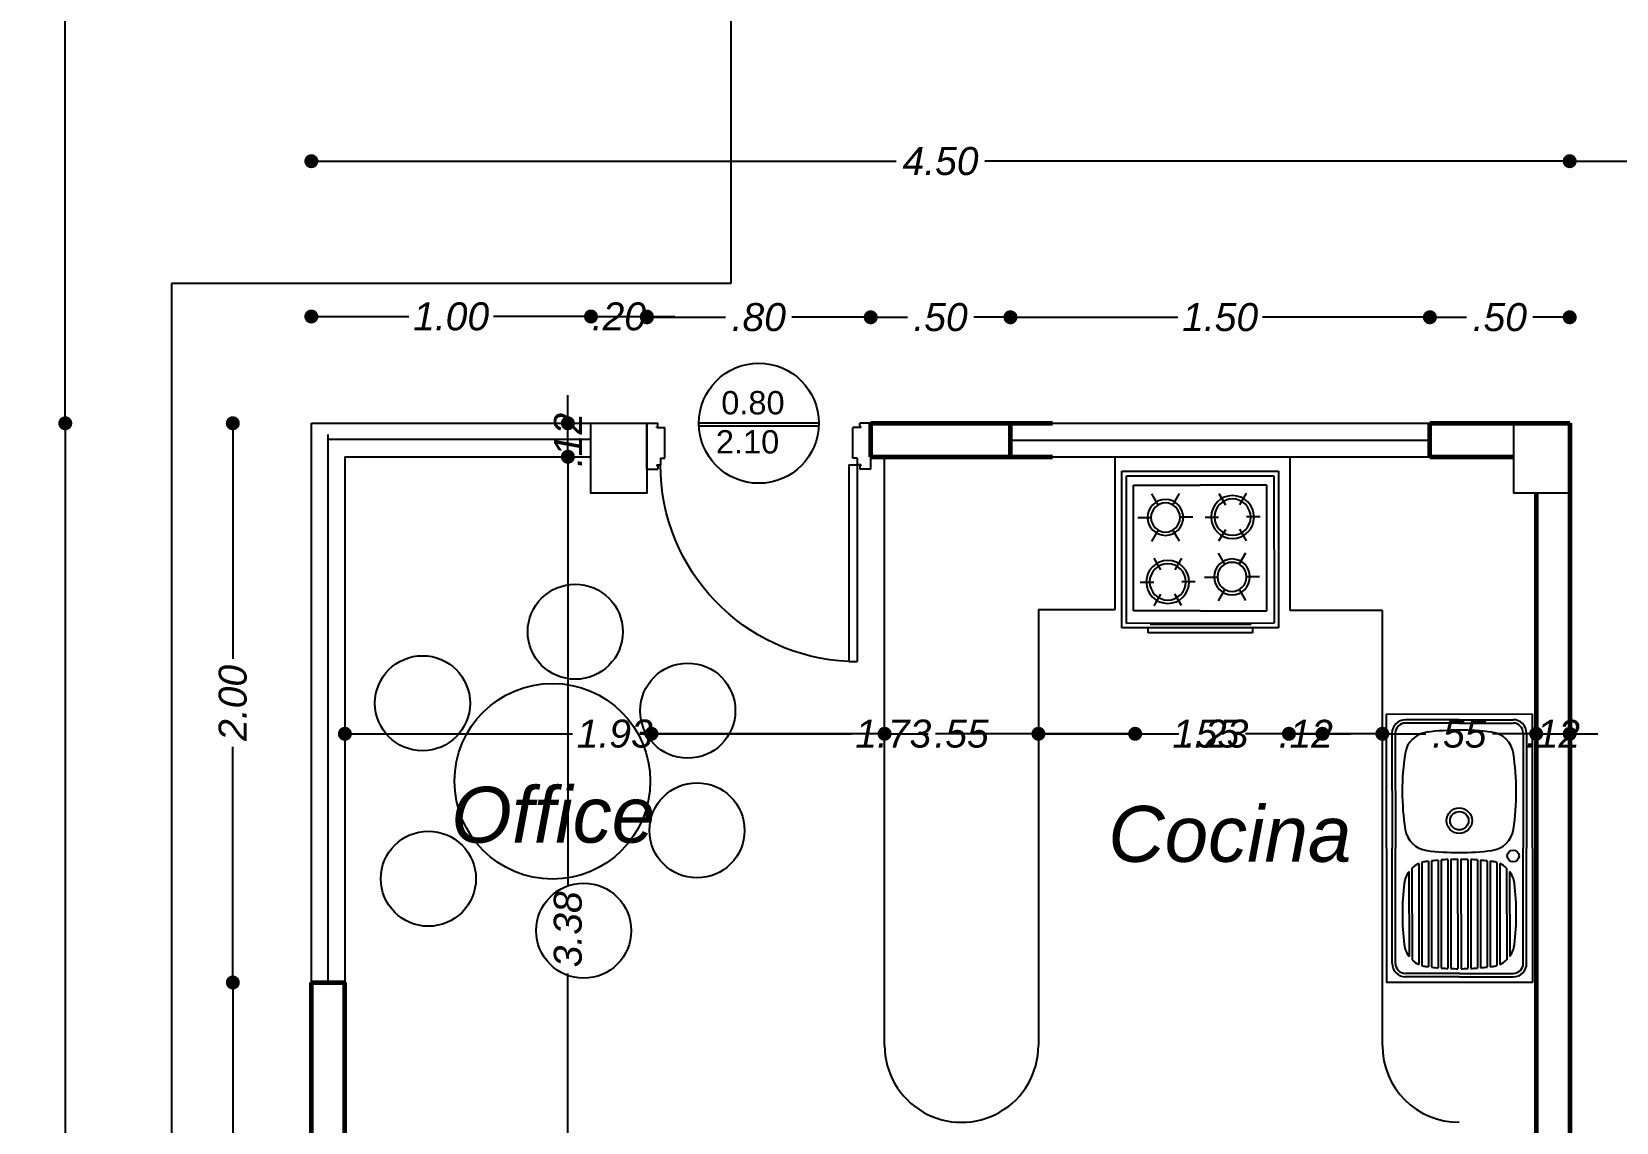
# Model space of a CAD drawing. Header units: metres. Extents: x 539 to 782, y 164 to 633.
# Drawn here: x 683.66 to 689.33, y 367.08 to 370.98 of the extents above; entities that cross this region are included whole.
import ezdxf

# ---------------------------------------------------------------- set-up
doc = ezdxf.new("R2010")
doc.units = ezdxf.units.M
doc.header["$PDMODE"] = 35
for name, color, linetype in [('ALUMINIO', 9, 'Continuous'), ('Artefactos', 30, 'Continuous'), ('COLUMNAS', 6, 'Continuous'), ('Losa', 7, 'Continuous'), ('PUERTAS', 16, 'Continuous'), ('TEXTO', 134, 'Continuous'), ('VEGETACION', 62, 'Continuous')]:
    doc.layers.add(name, color=color, linetype=linetype)
for name, color, linetype, lineweight in [('cota', 1, 'Continuous', 15), ('MURO', 4, 'Continuous', 60), ('ventanas', 2, 'Continuous', 25)]:
    doc.layers.add(name, color=color, linetype=linetype, lineweight=lineweight)
doc.styles.add('ARIAL', font='ariali.ttf')
doc.styles.add('STYLE1', font='ariali.ttf')
doc.styles.add('texto', font='arial.ttf')
doc.dimstyles.new('C_50', dxfattribs={"dimscale": 0.5, "dimtxt": 0.2, "dimasz": 0.1, "dimexe": 0.1, "dimexo": 0.1, "dimgap": 0.05, "dimtad": 0, "dimzin": 4, "dimdsep": 46, "dimtxsty": 'ARIAL', "dimblk": 'DOT', "dimcen": 0.09, "dimse1": 1, "dimse2": 1, "dimclrd": 1, "dimclre": 1, "dimclrt": 2, "dimadec": 0, "dimazin": 0, "dimtfac": 1, "dimtix": 1, "dimtmove": 2, "dimatfit": 3, "dimfxl": 1, "dimtolj": 1, "dimtzin": 0, "dimarcsym": 0})

# ---------------------------------------------------------------- blocks, each defined once
blk = doc.blocks.new('LVA PLATO DE 1')
for p, q in [((-0.48, 0), (0.48, 0)), ((-0.48, -0.522), (-0.48, 0)), ((0.48, 0), (0.48, -0.522)), ((-0.4116, -0.0204), (0, -0.0204)), ((-0.4116, -0.0324), (0, -0.0324)), ((0.4116, -0.0204), (0, -0.0204)), ((0.4116, -0.0324), (0, -0.0324)), ((-0.4596, -0.261), (-0.4596, -0.0684)), ((-0.4476, -0.261), (-0.4476, -0.0684)), ((0.0712, -0.0918), (0.3992, -0.0918)), ((0.0833, -0.081), (0.3871, -0.081)), ((0.4476, -0.261), (0.4476, -0.0684)), ((0.4596, -0.261), (0.4596, -0.0684)), ((0.0451, -0.1614), (0.4253, -0.1614)), ((0.0451, -0.1614), (0.4253, -0.1614)), ((0.0464, -0.1506), (0.424, -0.1506)), ((0.0509, -0.1266), (0.4195, -0.1266)), ((0.055, -0.1158), (0.4154, -0.1158)), ((0.0405, -0.2202), (0.4299, -0.2202)), ((0.0419, -0.1962), (0.4285, -0.1962)), ((0.0419, -0.1962), (0.4285, -0.1962)), ((0.0428, -0.1854), (0.4276, -0.1854)), ((-0.4596, -0.261), (-0.4596, -0.4536)), ((-0.4476, -0.261), (-0.4476, -0.4536)), ((0.0396, -0.255), (0.4308, -0.255)), ((0.0396, -0.267), (0.4308, -0.267)), ((0.0401, -0.231), (0.4303, -0.231)), ((0.4476, -0.261), (0.4476, -0.4536)), ((0.4596, -0.261), (0.4596, -0.4536)), ((0.0401, -0.291), (0.4303, -0.291)), ((0.0405, -0.3018), (0.4299, -0.3018)), ((0.0419, -0.3258), (0.4285, -0.3258)), ((0.0419, -0.3258), (0.4285, -0.3258)), ((0.0428, -0.3366), (0.4276, -0.3366)), ((0.0451, -0.3606), (0.4253, -0.3606)), ((0.0451, -0.3606), (0.4253, -0.3606)), ((0.0464, -0.3714), (0.424, -0.3714)), ((0.0509, -0.3954), (0.4195, -0.3954)), ((0.055, -0.4062), (0.4154, -0.4062)), ((0.0712, -0.4302), (0.3992, -0.4302)), ((0.0833, -0.441), (0.3871, -0.441)), ((-0.4116, -0.4896), (0, -0.4896)), ((-0.4116, -0.5016), (0, -0.5016)), ((0.4116, -0.4896), (0, -0.4896)), ((0.4116, -0.5016), (0, -0.5016)), ((-0.48, -0.522), (0.48, -0.522)), ((-0.2846, -0.522), (-0.2846, -0.522))]:
    blk.add_line(p, q)
for centre, radius in [((0.0276, -0.0684), 0.021), ((-0.0984, -0.261), 0.0456), ((-0.0984, -0.261), 0.033)]:
    blk.add_circle(centre, radius)
for centre, radius, start, end in [((-0.4116, -0.0684), 0.048, 90, 180), ((-0.4116, -0.0684), 0.036, 90, 180), ((0.4116, -0.0684), 0.048, 0, 90), ((0.4116, -0.0684), 0.036, 0, 90), ((-0.3256, -0.1564), 0.09, 98.6781, 172.5788), ((-0.2034, -0.9571), 0.9, 81.3219, 98.6781), ((-0.0812, -0.1564), 0.09, 7.4212, 81.3219), ((0.1368, -0.1534), 0.09, 136.7976, 155.2972), ((0.1368, -0.1534), 0.09, 96.9793, 126.4305), ((0.2352, -0.9574), 0.9, 83.0207, 96.9793), ((0.3336, -0.1534), 0.09, 53.5695, 83.0207), ((0.3336, -0.1534), 0.09, 24.7028, 43.2024), ((0.4776, -0.261), 0.9, 172.5788, 187.4212), ((-0.8844, -0.261), 0.9, 352.5788, 7.4212), ((0.9396, -0.261), 0.9, 173.6463, 175.1815), ((0.9396, -0.261), 0.9, 172.3671, 172.954), ((0.1368, -0.1534), 0.09, 162.6678, 172.3671), ((0.3336, -0.1534), 0.09, 7.6329, 17.3322), ((-0.4692, -0.261), 0.9, 7.046, 7.6329), ((-0.4692, -0.261), 0.9, 4.8185, 6.3537), ((0.9396, -0.261), 0.9, 175.8711, 177.4017), ((-0.4692, -0.261), 0.9, 2.5983, 4.1289), ((0.9396, -0.261), 0.9, 178.0898, 179.618), ((0.9396, -0.261), 0.9, 180.382, 181.9102), ((-0.4692, -0.261), 0.9, 0.382, 1.9102), ((-0.4692, -0.261), 0.9, 358.0898, 359.618), ((0.9396, -0.261), 0.9, 182.5983, 184.1289), ((0.9396, -0.261), 0.9, 184.8185, 186.3537), ((-0.4692, -0.261), 0.9, 353.6463, 355.1815), ((-0.4692, -0.261), 0.9, 355.8711, 357.4017), ((-0.3256, -0.3656), 0.09, 187.4212, 261.3219), ((-0.0812, -0.3656), 0.09, 278.6781, 352.5788), ((0.9396, -0.261), 0.9, 187.046, 187.6329), ((0.1368, -0.3686), 0.09, 187.6329, 197.3322), ((0.3336, -0.3686), 0.09, 342.6678, 352.3671), ((-0.4692, -0.261), 0.9, 352.3671, 352.954), ((0.1368, -0.3686), 0.09, 204.7028, 223.2024), ((0.1368, -0.3686), 0.09, 233.5695, 263.0207), ((0.3336, -0.3686), 0.09, 276.9793, 306.4305), ((0.3336, -0.3686), 0.09, 316.7976, 335.2972), ((-0.4116, -0.4536), 0.048, 180, 270), ((-0.4116, -0.4536), 0.036, 180, 270), ((-0.2034, 0.4351), 0.9, 261.3219, 278.6781), ((0.2352, 0.4354), 0.9, 263.0207, 276.9793), ((0.4116, -0.4536), 0.048, 270, 0), ((0.4116, -0.4536), 0.036, 270, 0)]:
    blk.add_arc(centre, radius, start, end)
blk = doc.blocks.new('COCINAx')
for p, q in [((-0.35, 0), (-0.35, -0.7)), ((0.35, 0), (-0.35, 0)), ((0.35, -0.7), (0.35, 0)), ((-0.33, -0.02), (-0.33, -0.68)), ((0.33, -0.02), (-0.33, -0.02)), ((-0.2983, -0.6238), (-0.2983, -0.0622)), ((-0.2983, -0.0622), (-0.0005, -0.0622)), ((0.2983, -0.0622), (0.0005, -0.0622)), ((0.2983, -0.6238), (0.2983, -0.0622)), ((0.33, -0.68), (0.33, -0.02)), ((-0.2056, -0.0983), (-0.1757, -0.1502)), ((-0.0828, -0.099), (-0.1128, -0.1509)), ((0.0944, -0.0999), (0.1243, -0.1518)), ((0.2172, -0.1006), (0.1873, -0.1525)), ((-0.2676, -0.2044), (-0.2077, -0.2044)), ((-0.022, -0.2057), (-0.0819, -0.2057)), ((0.0324, -0.206), (0.0923, -0.206)), ((0.278, -0.2073), (0.2181, -0.2073)), ((-0.2068, -0.3111), (-0.1768, -0.2592)), ((-0.084, -0.3117), (-0.1139, -0.2598)), ((0.0932, -0.3127), (0.1232, -0.2608)), ((0.2161, -0.3133), (0.1861, -0.2614)), ((-0.2032, -0.3657), (-0.1732, -0.4176)), ((-0.0803, -0.3663), (-0.1103, -0.4182)), ((0.0841, -0.3881), (0.1141, -0.44)), ((0.207, -0.3888), (0.177, -0.4406)), ((-0.2651, -0.4717), (-0.2052, -0.4717)), ((-0.0195, -0.473), (-0.0794, -0.473)), ((0.0222, -0.4941), (0.0821, -0.4941)), ((0.2678, -0.4955), (0.2079, -0.4955)), ((-0.2043, -0.5784), (-0.1743, -0.5265)), ((-0.0815, -0.5791), (-0.1114, -0.5272)), ((0.083, -0.6008), (0.113, -0.549)), ((0.2058, -0.6015), (0.1759, -0.5496)), ((-0.0005, -0.6238), (-0.2983, -0.6238)), ((0.0005, -0.6238), (0.2983, -0.6238)), ((-0.35, -0.7), (0.35, -0.7)), ((-0.33, -0.68), (0.33, -0.68)), ((-0.2333, -0.7), (-0.2333, -0.723)), ((0.2333, -0.723), (0.2333, -0.7)), ((-0.2333, -0.723), (0.2333, -0.723))]:
    blk.add_line(p, q)
for centre, radius in [((-0.1448, -0.205), 0.0961), ((-0.1448, -0.205), 0.0811), ((0.1552, -0.2066), 0.08), ((0.1552, -0.2066), 0.065), ((-0.1423, -0.4724), 0.08), ((-0.1423, -0.4724), 0.065), ((0.145, -0.4948), 0.0961), ((0.145, -0.4948), 0.0811)]:
    blk.add_circle(centre, radius)
blk = doc.blocks.new('p 4')
for p, q in [((-0.0782, 0.852), (-0.0484, 0.852)), ((-0.0782, 0.1485), (-0.0782, 0.852)), ((-0.0484, 0.1485), (-0.0484, 0.852)), ((-0.8003, 0.1641), (-0.7612, 0.1641)), ((-0.8003, 0.1641), (-0.8003, 0)), ((-0.7651, 0.1524), (-0.7612, 0.1524)), ((-0.7651, 0.1485), (-0.7651, 0.1524)), ((-0.7651, 0.1485), (-0.7519, 0.1485)), ((-0.7612, 0.1524), (-0.7612, 0.1641)), ((-0.7519, 0.1251), (-0.7519, 0.1485)), ((-0.7519, 0.1251), (-0.7363, 0.1251)), ((-0.7363, 0.1251), (-0.7363, 0.0156)), ((-0.0782, 0.1485), (-0.0484, 0.1485)), ((-0.0484, 0.1251), (-0.064, 0.1251)), ((-0.064, 0.1251), (-0.064, 0.0156)), ((-0.0352, 0.1485), (-0.0484, 0.1485)), ((-0.0484, 0.1251), (-0.0484, 0.1485)), ((-0.0391, 0.1524), (-0.0391, 0.1641)), ((0, 0.1641), (-0.0391, 0.1641)), ((-0.0352, 0.1524), (-0.0391, 0.1524)), ((-0.0352, 0.1485), (-0.0352, 0.1524)), ((0, 0.1641), (0, 0)), ((-0.7651, 0.0156), (-0.7651, 0.0117)), ((-0.7651, 0.0156), (-0.7363, 0.0156)), ((-0.7651, 0.0117), (-0.7612, 0.0117)), ((-0.7612, 0.0117), (-0.7612, 0)), ((-0.0352, 0.0156), (-0.064, 0.0156)), ((-0.0391, 0.0117), (-0.0391, 0)), ((-0.0352, 0.0117), (-0.0391, 0.0117)), ((0, 0), (-0.0391, 0)), ((-0.0352, 0.0156), (-0.0352, 0.0117)), ((-0.8003, 0), (-0.7612, 0))]:
    blk.add_line(p, q)
blk.add_arc((-0.0472, 0.148), 0.7047, 92.5192, 179.9609)
blk = doc.blocks.new('_Dot')
at = {"color": 0, "linetype": 'ByBlock', "lineweight": -2}
blk.add_line((-0.5, 0), (-1, 0), dxfattribs=at)
at = {"color": 0, "linetype": 'ByBlock', "const_width": 0.5}
blk.add_lwpolyline([(-0.25, 0, 1), (0.25, 0, 1)], format="xyb", close=True, dxfattribs=at)
blk = doc.blocks.new('*D107')
at = {"layer": 'cota', "color": 1, "lineweight": -2, "transparency": 16777216}
for p, q in [((684.3825, 369.5262), (684.3825, 368.7337)), ((684.3825, 367.6262), (684.3825, 368.4187))]:
    blk.add_line(p, q, dxfattribs=at)
at = {"layer": 'Defpoints', "color": 0, "transparency": 16777216}
for p in [(684.6633, 369.5762), (684.3825, 367.5762), (684.6633, 367.5762)]:
    blk.add_point(p, dxfattribs=at)
at = {"layer": 'cota', "color": 1, "lineweight": -2, "transparency": 16777216, "xscale": 0.05, "yscale": 0.05, "zscale": 0.05}
for p, rotation in [((684.3825, 369.5762), 90), ((684.3825, 367.5762), 270)]:
    blk.add_blockref('_Dot', p, dxfattribs=dict(at, rotation=rotation))
at = {"layer": 'cota', "color": 2, "transparency": 16777216, "insert": (684.3825, 368.5762), "char_height": 0.1, "attachment_point": 5, "rotation": 90, "style": 'ARIAL'}
blk.add_mtext('\\A1;2.00', dxfattribs=at)
blk = doc.blocks.new('*D108')
at = {"layer": 'cota', "color": 1, "lineweight": -2, "transparency": 16777216}
for p, q in [((684.3825, 367.5262), (684.3825, 366.4837)), ((684.3825, 365.1262), (684.3825, 366.1687))]:
    blk.add_line(p, q, dxfattribs=at)
at = {"layer": 'Defpoints', "color": 0, "transparency": 16777216}
for p in [(684.6633, 367.5762), (684.3825, 365.0762), (684.3825, 365.0762)]:
    blk.add_point(p, dxfattribs=at)
at = {"layer": 'cota', "color": 1, "lineweight": -2, "transparency": 16777216, "xscale": 0.05, "yscale": 0.05, "zscale": 0.05}
for p, rotation in [((684.3825, 367.5762), 90), ((684.3825, 365.0762), 270)]:
    blk.add_blockref('_Dot', p, dxfattribs=dict(at, rotation=rotation))
at = {"layer": 'cota', "color": 2, "transparency": 16777216, "insert": (684.3825, 366.3262), "char_height": 0.1, "attachment_point": 5, "rotation": 90, "style": 'ARIAL'}
blk.add_mtext('\\A1;2.50', dxfattribs=at)
blk = doc.blocks.new('*D110')
at = {"layer": 'cota', "color": 1, "lineweight": -2, "transparency": 16777216}
for p, q in [((683.7833, 369.5262), (683.7833, 365.9794)), ((683.7833, 362.1262), (683.7833, 365.6731))]:
    blk.add_line(p, q, dxfattribs=at)
at = {"layer": 'Defpoints', "color": 0, "transparency": 16777216}
for p in [(683.6633, 369.5762), (683.6633, 362.0762), (683.7833, 362.0762)]:
    blk.add_point(p, dxfattribs=at)
at = {"layer": 'cota', "color": 1, "lineweight": -2, "transparency": 16777216, "xscale": 0.05, "yscale": 0.05, "zscale": 0.05}
for p, rotation in [((683.7833, 369.5762), 90), ((683.7833, 362.0762), 270)]:
    blk.add_blockref('_Dot', p, dxfattribs=dict(at, rotation=rotation))
at = {"layer": 'cota', "color": 2, "transparency": 16777216, "insert": (683.7833, 365.8262), "char_height": 0.1, "attachment_point": 5, "rotation": 90, "style": 'ARIAL'}
blk.add_mtext('\\A1;7.50', dxfattribs=at)
blk = doc.blocks.new('*D140')
at = {"layer": 'cota', "color": 1, "lineweight": -2, "transparency": 16777216}
for p, q in [((683.7833, 374.0262), (683.7833, 371.9847)), ((683.7833, 369.6262), (683.7833, 371.6678))]:
    blk.add_line(p, q, dxfattribs=at)
at = {"layer": 'Defpoints', "color": 0, "transparency": 16777216}
for p in [(683.7833, 374.0762), (684.6633, 374.0762), (684.6633, 369.5762)]:
    blk.add_point(p, dxfattribs=at)
at = {"layer": 'cota', "color": 1, "lineweight": -2, "transparency": 16777216, "xscale": 0.05, "yscale": 0.05, "zscale": 0.05}
for p, rotation in [((683.7833, 374.0762), 90), ((683.7833, 369.5762), 270)]:
    blk.add_blockref('_Dot', p, dxfattribs=dict(at, rotation=rotation))
at = {"layer": 'cota', "color": 2, "transparency": 16777216, "insert": (683.7833, 371.8262), "char_height": 0.1, "attachment_point": 5, "rotation": 90, "style": 'ARIAL'}
blk.add_mtext('\\A1;4.50', dxfattribs=at)
blk = doc.blocks.new('*D361')
at = {"layer": 'cota', "color": 1, "lineweight": -2, "transparency": 16777216}
for p, q in [((691.2949, 370.0662), (691.2949, 369.9633)), ((691.2949, 369.6262), (691.2949, 369.7291))]:
    blk.add_line(p, q, dxfattribs=at)
at = {"layer": 'Defpoints', "color": 0, "transparency": 16777216}
for p in [(690.477, 370.1162), (691.2949, 370.1162), (688.997, 369.5762)]:
    blk.add_point(p, dxfattribs=at)
at = {"layer": 'cota', "color": 1, "lineweight": -2, "transparency": 16777216, "xscale": 0.05, "yscale": 0.05, "zscale": 0.05}
for p, rotation in [((691.2949, 370.1162), 90), ((691.2949, 369.5762), 270)]:
    blk.add_blockref('_Dot', p, dxfattribs=dict(at, rotation=rotation))
at = {"layer": 'cota', "color": 2, "transparency": 16777216, "insert": (691.2949, 369.8462), "char_height": 0.1, "attachment_point": 5, "rotation": 90, "style": 'ARIAL'}
blk.add_mtext('\\A1;.54', dxfattribs=at)
blk = doc.blocks.new('*D367')
at = {"layer": 'cota', "color": 1, "lineweight": -2, "transparency": 16777216}
for p, q in [((684.7133, 369.958), (685.012, 369.958)), ((685.6133, 369.958), (685.3145, 369.958))]:
    blk.add_line(p, q, dxfattribs=at)
at = {"layer": 'Defpoints', "color": 0, "transparency": 16777216}
for p in [(685.6633, 369.958), (684.6633, 369.5762), (685.6633, 369.5762)]:
    blk.add_point(p, dxfattribs=at)
at = {"layer": 'cota', "color": 1, "lineweight": -2, "transparency": 16777216, "xscale": 0.05, "yscale": 0.05, "zscale": 0.05, "rotation": 180}
blk.add_blockref('_Dot', (684.6633, 369.958), dxfattribs=at)
at = {"layer": 'cota', "color": 1, "lineweight": -2, "transparency": 16777216, "xscale": 0.05, "yscale": 0.05, "zscale": 0.05}
blk.add_blockref('_Dot', (685.6633, 369.958), dxfattribs=at)
at = {"layer": 'cota', "color": 2, "transparency": 16777216, "insert": (685.1633, 369.958), "char_height": 0.1, "attachment_point": 5, "style": 'ARIAL'}
blk.add_mtext('\\A1;1.00', dxfattribs=at)
blk = doc.blocks.new('*D368')
at = {"layer": 'cota', "color": 1, "lineweight": -2, "transparency": 16777216}
for p, q in [((685.6133, 369.958), (685.5633, 369.958)), ((685.6633, 369.958), (685.8633, 369.958)), ((685.9133, 369.958), (685.9633, 369.958))]:
    blk.add_line(p, q, dxfattribs=at)
at = {"layer": 'Defpoints', "color": 0, "transparency": 16777216}
for p in [(685.8633, 369.958), (685.6633, 369.5762), (685.8633, 369.5762)]:
    blk.add_point(p, dxfattribs=at)
at = {"layer": 'cota', "color": 1, "lineweight": -2, "transparency": 16777216, "xscale": 0.05, "yscale": 0.05, "zscale": 0.05}
blk.add_blockref('_Dot', (685.6633, 369.958), dxfattribs=at)
at = {"layer": 'cota', "color": 1, "lineweight": -2, "transparency": 16777216, "xscale": 0.05, "yscale": 0.05, "zscale": 0.05, "rotation": 180}
blk.add_blockref('_Dot', (685.8633, 369.958), dxfattribs=at)
at = {"layer": 'cota', "color": 2, "transparency": 16777216, "insert": (685.7633, 369.958), "char_height": 0.1, "attachment_point": 5, "style": 'ARIAL'}
blk.add_mtext('\\A1;.20', dxfattribs=at)
blk = doc.blocks.new('*D369')
at = {"layer": 'cota', "color": 1, "lineweight": -2, "transparency": 16777216}
for p, q in [((685.9133, 369.9553), (686.1447, 369.9553)), ((686.6136, 369.9553), (686.3821, 369.9553))]:
    blk.add_line(p, q, dxfattribs=at)
at = {"layer": 'Defpoints', "color": 0, "transparency": 16777216}
for p in [(686.6636, 369.9553), (685.8633, 369.5762), (686.6636, 369.5762)]:
    blk.add_point(p, dxfattribs=at)
at = {"layer": 'cota', "color": 1, "lineweight": -2, "transparency": 16777216, "xscale": 0.05, "yscale": 0.05, "zscale": 0.05, "rotation": 180}
blk.add_blockref('_Dot', (685.8633, 369.9553), dxfattribs=at)
at = {"layer": 'cota', "color": 1, "lineweight": -2, "transparency": 16777216, "xscale": 0.05, "yscale": 0.05, "zscale": 0.05}
blk.add_blockref('_Dot', (686.6636, 369.9553), dxfattribs=at)
at = {"layer": 'cota', "color": 2, "transparency": 16777216, "insert": (686.2634, 369.9553), "char_height": 0.1, "attachment_point": 5, "style": 'ARIAL'}
blk.add_mtext('\\A1;.80', dxfattribs=at)
blk = doc.blocks.new('*D370')
at = {"layer": 'cota', "color": 1, "lineweight": -2, "transparency": 16777216}
for p, q in [((686.7136, 369.9553), (686.7947, 369.9553)), ((687.1133, 369.9553), (687.0321, 369.9553))]:
    blk.add_line(p, q, dxfattribs=at)
at = {"layer": 'Defpoints', "color": 0, "transparency": 16777216}
for p in [(687.1633, 369.9553), (686.6636, 369.5762), (687.1633, 369.5762)]:
    blk.add_point(p, dxfattribs=at)
at = {"layer": 'cota', "color": 1, "lineweight": -2, "transparency": 16777216, "xscale": 0.05, "yscale": 0.05, "zscale": 0.05, "rotation": 180}
blk.add_blockref('_Dot', (686.6636, 369.9553), dxfattribs=at)
at = {"layer": 'cota', "color": 1, "lineweight": -2, "transparency": 16777216, "xscale": 0.05, "yscale": 0.05, "zscale": 0.05}
blk.add_blockref('_Dot', (687.1633, 369.9553), dxfattribs=at)
at = {"layer": 'cota', "color": 2, "transparency": 16777216, "insert": (686.9134, 369.9553), "char_height": 0.1, "attachment_point": 5, "style": 'ARIAL'}
blk.add_mtext('\\A1;.50', dxfattribs=at)
blk = doc.blocks.new('*D371')
at = {"layer": 'cota', "color": 1, "lineweight": -2, "transparency": 16777216}
for p, q in [((687.2133, 369.9553), (687.762, 369.9553)), ((688.6133, 369.9553), (688.0645, 369.9553))]:
    blk.add_line(p, q, dxfattribs=at)
at = {"layer": 'Defpoints', "color": 0, "transparency": 16777216}
for p in [(688.6633, 369.9553), (687.1633, 369.5762), (688.6633, 369.5762)]:
    blk.add_point(p, dxfattribs=at)
at = {"layer": 'cota', "color": 1, "lineweight": -2, "transparency": 16777216, "xscale": 0.05, "yscale": 0.05, "zscale": 0.05, "rotation": 180}
blk.add_blockref('_Dot', (687.1633, 369.9553), dxfattribs=at)
at = {"layer": 'cota', "color": 1, "lineweight": -2, "transparency": 16777216, "xscale": 0.05, "yscale": 0.05, "zscale": 0.05}
blk.add_blockref('_Dot', (688.6633, 369.9553), dxfattribs=at)
at = {"layer": 'cota', "color": 2, "transparency": 16777216, "insert": (687.9133, 369.9553), "char_height": 0.1, "attachment_point": 5, "style": 'ARIAL'}
blk.add_mtext('\\A1;1.50', dxfattribs=at)
blk = doc.blocks.new('*D372')
at = {"layer": 'cota', "color": 1, "lineweight": -2, "transparency": 16777216}
for p, q in [((688.7133, 369.9553), (688.7946, 369.9553)), ((689.1133, 369.9553), (689.032, 369.9553))]:
    blk.add_line(p, q, dxfattribs=at)
at = {"layer": 'Defpoints', "color": 0, "transparency": 16777216}
for p in [(689.1633, 369.9553), (688.6633, 369.5762), (689.1633, 369.5762)]:
    blk.add_point(p, dxfattribs=at)
at = {"layer": 'cota', "color": 1, "lineweight": -2, "transparency": 16777216, "xscale": 0.05, "yscale": 0.05, "zscale": 0.05, "rotation": 180}
blk.add_blockref('_Dot', (688.6633, 369.9553), dxfattribs=at)
at = {"layer": 'cota', "color": 1, "lineweight": -2, "transparency": 16777216, "xscale": 0.05, "yscale": 0.05, "zscale": 0.05}
blk.add_blockref('_Dot', (689.1633, 369.9553), dxfattribs=at)
at = {"layer": 'cota', "color": 2, "transparency": 16777216, "insert": (688.9133, 369.9553), "char_height": 0.1, "attachment_point": 5, "style": 'ARIAL'}
blk.add_mtext('\\A1;.50', dxfattribs=at)
blk = doc.blocks.new('*D373')
at = {"layer": 'cota', "color": 1, "lineweight": -2, "transparency": 16777216}
for p, q in [((684.7133, 370.5135), (686.7549, 370.5135)), ((689.1133, 370.5135), (687.0717, 370.5135))]:
    blk.add_line(p, q, dxfattribs=at)
at = {"layer": 'Defpoints', "color": 0, "transparency": 16777216}
for p in [(689.1633, 370.5135), (684.6633, 369.5762), (689.1633, 369.5762)]:
    blk.add_point(p, dxfattribs=at)
at = {"layer": 'cota', "color": 1, "lineweight": -2, "transparency": 16777216, "xscale": 0.05, "yscale": 0.05, "zscale": 0.05, "rotation": 180}
blk.add_blockref('_Dot', (684.6633, 370.5135), dxfattribs=at)
at = {"layer": 'cota', "color": 1, "lineweight": -2, "transparency": 16777216, "xscale": 0.05, "yscale": 0.05, "zscale": 0.05}
blk.add_blockref('_Dot', (689.1633, 370.5135), dxfattribs=at)
at = {"layer": 'cota', "color": 2, "transparency": 16777216, "insert": (686.9133, 370.5135), "char_height": 0.1, "attachment_point": 5, "style": 'ARIAL'}
blk.add_mtext('\\A1;4.50', dxfattribs=at)
blk = doc.blocks.new('*D374')
at = {"layer": 'cota', "color": 1, "lineweight": -2, "transparency": 16777216}
for p, q in [((684.8333, 368.4657), (685.5976, 368.4657)), ((686.6633, 368.4657), (685.899, 368.4657))]:
    blk.add_line(p, q, dxfattribs=at)
at = {"layer": 'Defpoints', "color": 0, "transparency": 16777216}
for p in [(684.7833, 369.4565), (686.7133, 369.4565), (686.7133, 368.4657)]:
    blk.add_point(p, dxfattribs=at)
at = {"layer": 'cota', "color": 1, "lineweight": -2, "transparency": 16777216, "xscale": 0.05, "yscale": 0.05, "zscale": 0.05, "rotation": 180}
blk.add_blockref('_Dot', (684.7833, 368.4657), dxfattribs=at)
at = {"layer": 'cota', "color": 1, "lineweight": -2, "transparency": 16777216, "xscale": 0.05, "yscale": 0.05, "zscale": 0.05}
blk.add_blockref('_Dot', (686.7133, 368.4657), dxfattribs=at)
at = {"layer": 'cota', "color": 2, "transparency": 16777216, "insert": (685.7483, 368.4657), "char_height": 0.1, "attachment_point": 5, "style": 'ARIAL'}
blk.add_mtext('\\A1;1.93', dxfattribs=at)
blk = doc.blocks.new('*D375')
at = {"layer": 'cota', "color": 1, "lineweight": -2, "transparency": 16777216}
for p, q in [((686.7633, 368.4657), (686.8692, 368.4657)), ((687.2134, 368.4657), (687.1076, 368.4657))]:
    blk.add_line(p, q, dxfattribs=at)
at = {"layer": 'Defpoints', "color": 0, "transparency": 16777216}
for p in [(686.7133, 368.4657), (687.2634, 368.4657), (687.2634, 368.4657)]:
    blk.add_point(p, dxfattribs=at)
at = {"layer": 'cota', "color": 1, "lineweight": -2, "transparency": 16777216, "xscale": 0.05, "yscale": 0.05, "zscale": 0.05, "rotation": 180}
blk.add_blockref('_Dot', (686.7133, 368.4657), dxfattribs=at)
at = {"layer": 'cota', "color": 1, "lineweight": -2, "transparency": 16777216, "xscale": 0.05, "yscale": 0.05, "zscale": 0.05}
blk.add_blockref('_Dot', (687.2634, 368.4657), dxfattribs=at)
at = {"layer": 'cota', "color": 2, "transparency": 16777216, "insert": (686.9884, 368.4657), "char_height": 0.1, "attachment_point": 5, "style": 'ARIAL'}
blk.add_mtext('\\A1;.55', dxfattribs=at)
blk = doc.blocks.new('*D376')
at = {"layer": 'cota', "color": 1, "lineweight": -2, "transparency": 16777216}
for p, q in [((687.3134, 368.4657), (687.7277, 368.4657)), ((688.4433, 368.4657), (688.029, 368.4657))]:
    blk.add_line(p, q, dxfattribs=at)
at = {"layer": 'Defpoints', "color": 0, "transparency": 16777216}
for p in [(687.2634, 368.4657), (688.4933, 368.4657), (688.4933, 368.4657)]:
    blk.add_point(p, dxfattribs=at)
at = {"layer": 'cota', "color": 1, "lineweight": -2, "transparency": 16777216, "xscale": 0.05, "yscale": 0.05, "zscale": 0.05, "rotation": 180}
blk.add_blockref('_Dot', (687.2634, 368.4657), dxfattribs=at)
at = {"layer": 'cota', "color": 1, "lineweight": -2, "transparency": 16777216, "xscale": 0.05, "yscale": 0.05, "zscale": 0.05}
blk.add_blockref('_Dot', (688.4933, 368.4657), dxfattribs=at)
at = {"layer": 'cota', "color": 2, "transparency": 16777216, "insert": (687.8784, 368.4657), "char_height": 0.1, "attachment_point": 5, "style": 'ARIAL'}
blk.add_mtext('\\A1;1.23', dxfattribs=at)
blk = doc.blocks.new('*D377')
at = {"layer": 'cota', "color": 1, "lineweight": -2, "transparency": 16777216}
for p, q in [((688.5433, 368.4657), (688.6491, 368.4657)), ((688.9933, 368.4657), (688.8875, 368.4657))]:
    blk.add_line(p, q, dxfattribs=at)
at = {"layer": 'Defpoints', "color": 0, "transparency": 16777216}
for p in [(688.4933, 368.4657), (689.0433, 368.4657), (689.0433, 368.4657)]:
    blk.add_point(p, dxfattribs=at)
at = {"layer": 'cota', "color": 1, "lineweight": -2, "transparency": 16777216, "xscale": 0.05, "yscale": 0.05, "zscale": 0.05, "rotation": 180}
blk.add_blockref('_Dot', (688.4933, 368.4657), dxfattribs=at)
at = {"layer": 'cota', "color": 1, "lineweight": -2, "transparency": 16777216, "xscale": 0.05, "yscale": 0.05, "zscale": 0.05}
blk.add_blockref('_Dot', (689.0433, 368.4657), dxfattribs=at)
at = {"layer": 'cota', "color": 2, "transparency": 16777216, "insert": (688.7683, 368.4657), "char_height": 0.1, "attachment_point": 5, "style": 'ARIAL'}
blk.add_mtext('\\A1;.55', dxfattribs=at)
blk = doc.blocks.new('*D378')
at = {"layer": 'cota', "color": 1, "lineweight": -2, "transparency": 16777216}
for p, q in [((688.9933, 368.4657), (688.9433, 368.4657)), ((689.0433, 368.4657), (689.1633, 368.4657)), ((689.2133, 368.4657), (689.2633, 368.4657))]:
    blk.add_line(p, q, dxfattribs=at)
at = {"layer": 'Defpoints', "color": 0, "transparency": 16777216}
for p in [(689.0433, 368.4657), (689.1633, 368.4657), (689.1633, 368.4657)]:
    blk.add_point(p, dxfattribs=at)
at = {"layer": 'cota', "color": 1, "lineweight": -2, "transparency": 16777216, "xscale": 0.05, "yscale": 0.05, "zscale": 0.05}
blk.add_blockref('_Dot', (689.0433, 368.4657), dxfattribs=at)
at = {"layer": 'cota', "color": 1, "lineweight": -2, "transparency": 16777216, "xscale": 0.05, "yscale": 0.05, "zscale": 0.05, "rotation": 180}
blk.add_blockref('_Dot', (689.1633, 368.4657), dxfattribs=at)
at = {"layer": 'cota', "color": 2, "transparency": 16777216, "insert": (689.1033, 368.4657), "char_height": 0.1, "attachment_point": 5, "style": 'ARIAL'}
blk.add_mtext('\\A1;.12', dxfattribs=at)
blk = doc.blocks.new('*D379')
at = {"layer": 'cota', "color": 1, "lineweight": -2, "transparency": 16777216}
for p, q in [((685.5808, 369.4065), (685.5808, 367.9241)), ((685.5808, 366.1262), (685.5808, 367.6087))]:
    blk.add_line(p, q, dxfattribs=at)
at = {"layer": 'Defpoints', "color": 0, "transparency": 16777216}
for p in [(685.5808, 369.4565), (685.5808, 369.4565), (685.8476, 366.0762)]:
    blk.add_point(p, dxfattribs=at)
at = {"layer": 'cota', "color": 1, "lineweight": -2, "transparency": 16777216, "xscale": 0.05, "yscale": 0.05, "zscale": 0.05}
for p, rotation in [((685.5808, 369.4565), 90), ((685.5808, 366.0762), 270)]:
    blk.add_blockref('_Dot', p, dxfattribs=dict(at, rotation=rotation))
at = {"layer": 'cota', "color": 2, "transparency": 16777216, "insert": (685.5808, 367.7664), "char_height": 0.1, "attachment_point": 5, "rotation": 90, "style": 'ARIAL'}
blk.add_mtext('\\A1;3.38', dxfattribs=at)
blk = doc.blocks.new('*D380')
at = {"layer": 'cota', "color": 1, "lineweight": -2, "transparency": 16777216}
for p, q in [((685.5808, 369.6262), (685.5808, 369.6762)), ((685.5808, 369.4565), (685.5808, 369.5762)), ((685.5808, 369.4065), (685.5808, 369.3565))]:
    blk.add_line(p, q, dxfattribs=at)
at = {"layer": 'Defpoints', "color": 0, "transparency": 16777216}
for p in [(685.5808, 369.5762), (685.5808, 369.5762), (685.5808, 369.4565)]:
    blk.add_point(p, dxfattribs=at)
at = {"layer": 'cota', "color": 1, "lineweight": -2, "transparency": 16777216, "xscale": 0.05, "yscale": 0.05, "zscale": 0.05}
for p, rotation in [((685.5808, 369.5762), 270), ((685.5808, 369.4565), 90)]:
    blk.add_blockref('_Dot', p, dxfattribs=dict(at, rotation=rotation))
at = {"layer": 'cota', "color": 2, "transparency": 16777216, "insert": (685.5808, 369.5164), "char_height": 0.1, "attachment_point": 5, "rotation": 90, "style": 'ARIAL'}
blk.add_mtext('\\A1;.12', dxfattribs=at)
blk = doc.blocks.new('*D432')
at = {"layer": 'cota', "color": 1, "lineweight": -2, "transparency": 16777216}
for p, q in [((689.2133, 370.5135), (689.7521, 370.5135)), ((690.5933, 370.5135), (690.0545, 370.5135))]:
    blk.add_line(p, q, dxfattribs=at)
at = {"layer": 'Defpoints', "color": 0, "transparency": 16777216}
for p in [(690.6433, 370.5135), (690.6433, 370.1162), (689.1633, 369.5762)]:
    blk.add_point(p, dxfattribs=at)
at = {"layer": 'cota', "color": 1, "lineweight": -2, "transparency": 16777216, "xscale": 0.05, "yscale": 0.05, "zscale": 0.05, "rotation": 180}
blk.add_blockref('_Dot', (689.1633, 370.5135), dxfattribs=at)
at = {"layer": 'cota', "color": 1, "lineweight": -2, "transparency": 16777216, "xscale": 0.05, "yscale": 0.05, "zscale": 0.05}
blk.add_blockref('_Dot', (690.6433, 370.5135), dxfattribs=at)
at = {"layer": 'cota', "color": 2, "transparency": 16777216, "insert": (689.9033, 370.5135), "char_height": 0.1, "attachment_point": 5, "style": 'ARIAL'}
blk.add_mtext('\\A1;1.48', dxfattribs=at)
blk = doc.blocks.new('*D501')
at = {"layer": 'cota', "color": 1, "lineweight": -2, "transparency": 16777216}
for p, q in [((688.2093, 434.5587), (688.1593, 434.5587)), ((688.2593, 434.5587), (688.2906, 434.5587)), ((688.5593, 434.5587), (688.528, 434.5587)), ((688.6093, 434.5587), (688.6593, 434.5587))]:
    blk.add_line(p, q, dxfattribs=at)
at = {"layer": 'Defpoints', "color": 0, "transparency": 16777216}
for p in [(688.5593, 434.5587), (688.5593, 434.5587), (688.2593, 360.2615)]:
    blk.add_point(p, dxfattribs=at)
at = {"layer": 'cota', "color": 1, "lineweight": -2, "transparency": 16777216, "xscale": 0.05, "yscale": 0.05, "zscale": 0.05}
blk.add_blockref('_Dot', (688.2593, 434.5587), dxfattribs=at)
at = {"layer": 'cota', "color": 1, "lineweight": -2, "transparency": 16777216, "xscale": 0.05, "yscale": 0.05, "zscale": 0.05, "rotation": 180}
blk.add_blockref('_Dot', (688.5593, 434.5587), dxfattribs=at)
at = {"layer": 'cota', "color": 2, "transparency": 16777216, "insert": (688.4093, 434.5587), "char_height": 0.1, "attachment_point": 5, "style": 'ARIAL'}
blk.add_mtext('\\A1;.30', dxfattribs=at)
blk = doc.blocks.new('*D503')
at = {"layer": 'cota', "color": 1, "lineweight": -2, "transparency": 16777216}
for p, q in [((688.8093, 434.5587), (688.7593, 434.5587)), ((688.8593, 434.5587), (688.8906, 434.5587)), ((689.1593, 434.5587), (689.128, 434.5587)), ((689.2093, 434.5587), (689.2593, 434.5587))]:
    blk.add_line(p, q, dxfattribs=at)
at = {"layer": 'Defpoints', "color": 0, "transparency": 16777216}
for p in [(688.8593, 434.5587), (689.1593, 434.5587), (689.1593, 360.2615)]:
    blk.add_point(p, dxfattribs=at)
at = {"layer": 'cota', "color": 1, "lineweight": -2, "transparency": 16777216, "xscale": 0.05, "yscale": 0.05, "zscale": 0.05}
blk.add_blockref('_Dot', (688.8593, 434.5587), dxfattribs=at)
at = {"layer": 'cota', "color": 1, "lineweight": -2, "transparency": 16777216, "xscale": 0.05, "yscale": 0.05, "zscale": 0.05, "rotation": 180}
blk.add_blockref('_Dot', (689.1593, 434.5587), dxfattribs=at)
at = {"layer": 'cota', "color": 2, "transparency": 16777216, "insert": (689.0093, 434.5587), "char_height": 0.1, "attachment_point": 5, "style": 'ARIAL'}
blk.add_mtext('\\A1;.30', dxfattribs=at)
blk = doc.blocks.new('*D517')
at = {"layer": 'cota', "color": 1, "lineweight": -2, "transparency": 16777216}
for p, q in [((685.3296, 444.2524), (685.5353, 444.2524)), ((685.9793, 444.2524), (685.7737, 444.2524))]:
    blk.add_line(p, q, dxfattribs=at)
at = {"layer": 'Defpoints', "color": 0, "transparency": 16777216}
for p in [(686.0293, 444.2524), (686.0293, 443.8734), (685.2796, 369.5762)]:
    blk.add_point(p, dxfattribs=at)
at = {"layer": 'cota', "color": 1, "lineweight": -2, "transparency": 16777216, "xscale": 0.05, "yscale": 0.05, "zscale": 0.05, "rotation": 180}
blk.add_blockref('_Dot', (685.2796, 444.2524), dxfattribs=at)
at = {"layer": 'cota', "color": 1, "lineweight": -2, "transparency": 16777216, "xscale": 0.05, "yscale": 0.05, "zscale": 0.05}
blk.add_blockref('_Dot', (686.0293, 444.2524), dxfattribs=at)
at = {"layer": 'cota', "color": 2, "transparency": 16777216, "insert": (685.6545, 444.2524), "char_height": 0.1, "attachment_point": 5, "style": 'ARIAL'}
blk.add_mtext('\\A1;.75', dxfattribs=at)
blk = doc.blocks.new('*D521')
at = {"layer": 'cota', "color": 1, "lineweight": -2, "transparency": 16777216}
for p, q in [((685.9295, 368.4657), (686.5937, 368.4657)), ((687.5593, 368.4657), (686.8951, 368.4657))]:
    blk.add_line(p, q, dxfattribs=at)
at = {"layer": 'Defpoints', "color": 0, "transparency": 16777216}
for p in [(685.8795, 368.4657), (687.6093, 368.4657), (687.6093, 368.4657)]:
    blk.add_point(p, dxfattribs=at)
at = {"layer": 'cota', "color": 1, "lineweight": -2, "transparency": 16777216, "xscale": 0.05, "yscale": 0.05, "zscale": 0.05, "rotation": 180}
blk.add_blockref('_Dot', (685.8795, 368.4657), dxfattribs=at)
at = {"layer": 'cota', "color": 1, "lineweight": -2, "transparency": 16777216, "xscale": 0.05, "yscale": 0.05, "zscale": 0.05}
blk.add_blockref('_Dot', (687.6093, 368.4657), dxfattribs=at)
at = {"layer": 'cota', "color": 2, "transparency": 16777216, "insert": (686.7444, 368.4657), "char_height": 0.1, "attachment_point": 5, "style": 'ARIAL'}
blk.add_mtext('\\A1;1.73', dxfattribs=at)
blk = doc.blocks.new('*D522')
at = {"layer": 'cota', "color": 1, "lineweight": -2, "transparency": 16777216}
for p, q in [((687.6593, 368.4657), (687.7651, 368.4657)), ((688.1093, 368.4657), (688.0035, 368.4657))]:
    blk.add_line(p, q, dxfattribs=at)
at = {"layer": 'Defpoints', "color": 0, "transparency": 16777216}
for p in [(687.6093, 368.4657), (688.1593, 368.4657), (688.1593, 368.4657)]:
    blk.add_point(p, dxfattribs=at)
at = {"layer": 'cota', "color": 1, "lineweight": -2, "transparency": 16777216, "xscale": 0.05, "yscale": 0.05, "zscale": 0.05, "rotation": 180}
blk.add_blockref('_Dot', (687.6093, 368.4657), dxfattribs=at)
at = {"layer": 'cota', "color": 1, "lineweight": -2, "transparency": 16777216, "xscale": 0.05, "yscale": 0.05, "zscale": 0.05}
blk.add_blockref('_Dot', (688.1593, 368.4657), dxfattribs=at)
at = {"layer": 'cota', "color": 2, "transparency": 16777216, "insert": (687.8843, 368.4657), "char_height": 0.1, "attachment_point": 5, "style": 'ARIAL'}
blk.add_mtext('\\A1;.55', dxfattribs=at)
blk = doc.blocks.new('*D523')
at = {"layer": 'cota', "color": 1, "lineweight": -2, "transparency": 16777216}
for p, q in [((688.1093, 368.4657), (688.0593, 368.4657)), ((688.1593, 368.4657), (688.2793, 368.4657)), ((688.3293, 368.4657), (688.3793, 368.4657))]:
    blk.add_line(p, q, dxfattribs=at)
at = {"layer": 'Defpoints', "color": 0, "transparency": 16777216}
for p in [(688.1593, 368.4657), (688.2793, 368.4657), (688.2793, 368.4657)]:
    blk.add_point(p, dxfattribs=at)
at = {"layer": 'cota', "color": 1, "lineweight": -2, "transparency": 16777216, "xscale": 0.05, "yscale": 0.05, "zscale": 0.05}
blk.add_blockref('_Dot', (688.1593, 368.4657), dxfattribs=at)
at = {"layer": 'cota', "color": 1, "lineweight": -2, "transparency": 16777216, "xscale": 0.05, "yscale": 0.05, "zscale": 0.05, "rotation": 180}
blk.add_blockref('_Dot', (688.2793, 368.4657), dxfattribs=at)
at = {"layer": 'cota', "color": 2, "transparency": 16777216, "insert": (688.2193, 368.4657), "char_height": 0.1, "attachment_point": 5, "style": 'ARIAL'}
blk.add_mtext('\\A1;.12', dxfattribs=at)
blk = doc.blocks.new('*D541')
at = {"layer": 'Defpoints', "color": 0, "transparency": 16777216}
for p in [(687.2793, 436.7111), (687.2793, 436.3737), (685.8793, 362.0765)]:
    blk.add_point(p, dxfattribs=at)
at = {"layer": 'PUERTAS', "color": 1, "lineweight": -2, "transparency": 16777216}
for p, q in [((685.9293, 436.7111), (686.4281, 436.7111)), ((687.2293, 436.7111), (686.7306, 436.7111))]:
    blk.add_line(p, q, dxfattribs=at)
at = {"layer": 'PUERTAS', "color": 1, "lineweight": -2, "transparency": 16777216, "xscale": 0.05, "yscale": 0.05, "zscale": 0.05, "rotation": 180}
blk.add_blockref('_Dot', (685.8793, 436.7111), dxfattribs=at)
at = {"layer": 'PUERTAS', "color": 1, "lineweight": -2, "transparency": 16777216, "xscale": 0.05, "yscale": 0.05, "zscale": 0.05}
blk.add_blockref('_Dot', (687.2793, 436.7111), dxfattribs=at)
at = {"layer": 'PUERTAS', "color": 2, "transparency": 16777216, "insert": (686.5793, 436.7111), "char_height": 0.1, "attachment_point": 5, "style": 'ARIAL'}
blk.add_mtext('\\A1;1.40', dxfattribs=at)

msp = doc.modelspace()

# ---------------------------------------------------------------- linework, layer by layer
at = {"layer": 'ALUMINIO'}
for p, q in [((684.7233, 367.5762), (684.7233, 369.5366)), ((685.6633, 369.5187), (684.7233, 369.5187)), ((687.1633, 369.5164), (688.6633, 369.5164))]:
    msp.add_line(p, q, dxfattribs=at)
at = {"layer": 'Artefactos'}
for p, q in [((686.7134, 367.3514), (686.7133, 369.4565)), ((687.5382, 368.9104), (687.5382, 369.4565)), ((688.1633, 368.9065), (688.1633, 369.4565)), ((687.2634, 368.9104), (687.2634, 367.3512)), ((688.4933, 368.9065), (688.1633, 368.9065)), ((688.4933, 367.3512), (688.4933, 368.9065)), ((688.0242, 368.8565), (687.6633, 368.8565))]:
    msp.add_line(p, q, dxfattribs=at)
for centre, start, end in [((686.9884, 367.3512), 179.9683, 0), ((688.7683, 367.3512), 180, 270)]:
    msp.add_arc(centre, 0.275, start, end, dxfattribs=at)
at = {"layer": 'COLUMNAS'}
for points in [[(685.6633, 369.5762), (685.8633, 369.5762), (685.8633, 369.3262), (685.6633, 369.3262), (685.6633, 369.5762)], [(688.9633, 369.5762), (689.1633, 369.5762), (689.1633, 369.3262), (688.9633, 369.3262), (688.9633, 369.5762)]]:
    msp.add_lwpolyline(points, dxfattribs=at)
at = {"layer": 'Losa'}
msp.add_line((687.2634, 368.9104), (687.5382, 368.9104), dxfattribs=at)
at = {"layer": 'MURO'}
for p, q in [((686.6636, 369.4565), (686.6636, 369.5762)), ((686.6636, 369.5762), (687.3133, 369.5762)), ((687.1633, 369.4565), (687.1633, 369.5762)), ((688.6633, 369.4565), (688.6633, 369.5762)), ((688.6633, 369.5762), (689.1633, 369.5762)), ((689.1633, 369.5765), (689.1633, 365.0762)), ((686.6636, 369.4565), (687.3133, 369.4565)), ((688.6633, 369.4565), (688.9633, 369.4565)), ((689.0433, 369.3265), (689.0433, 364.9565)), ((684.6633, 366.0765), (684.6633, 367.5762)), ((684.6633, 367.5762), (684.7833, 367.5762)), ((684.7833, 366.0765), (684.7833, 367.5762))]:
    msp.add_line(p, q, dxfattribs=at)
at = {"layer": 'PUERTAS', "ltscale": 0.02}
msp.add_circle((686.2636, 369.5762), 0.2147, dxfattribs=at)
at = {"layer": 'PUERTAS'}
for centre, radius in [((685.6071, 368.8306), 0.17), ((685.0609, 368.575), 0.17), ((686.0095, 368.5484), 0.17), ((685.5255, 368.296), 0.35), ((686.0425, 368.1204), 0.17), ((685.0819, 367.9473), 0.17), ((685.6373, 367.7616), 0.17)]:
    msp.add_circle(centre, radius, dxfattribs=at)
at = {"layer": 'TEXTO'}
for p, q in [((686.4782, 369.5762), (686.0489, 369.5762)), ((686.4782, 369.5662), (686.0491, 369.5662))]:
    msp.add_line(p, q, dxfattribs=at)
at = {"layer": 'VEGETACION'}
for p, q in [((686.1633, 373.9562), (686.1633, 370.0762)), ((686.1633, 370.0762), (684.1633, 370.0762)), ((684.1633, 370.0762), (684.1633, 362.5762))]:
    msp.add_line(p, q, dxfattribs=at)
at = {"layer": 'ventanas'}
for p, q in [((684.6633, 367.5762), (684.6633, 369.5762)), ((684.6633, 369.5762), (685.6633, 369.5762)), ((687.1633, 369.5762), (688.6633, 369.5762)), ((684.7833, 369.4565), (684.7833, 367.5762)), ((684.7833, 369.4565), (685.6633, 369.4565)), ((687.1633, 369.4565), (688.6633, 369.4565))]:
    msp.add_line(p, q, dxfattribs=at)

# ---------------------------------------------------------------- block references
at = {"layer": 'Artefactos', "xscale": -0.8000000000000267, "yscale": 0.7999999999999545, "zscale": 0.8, "rotation": 0.02457199157410273}
msp.add_blockref('COCINAx', (687.8418, 369.4047), dxfattribs=at)
at = {"layer": 'Artefactos', "rotation": 270.0245719915691}
msp.add_blockref('LVA PLATO DE 1', (689.0295, 368.0565), dxfattribs=at)
at = {"layer": 'PUERTAS', "xscale": -1, "rotation": 180.0000001166096}
msp.add_blockref('p 4', (686.6636, 369.5762), dxfattribs=at)

# ---------------------------------------------------------------- texts
at = {"layer": 'TEXTO', "color": 1, "style": 'texto'}
for s, p in [('0.80', (686.1292, 369.6082)), ('2.10', (686.11, 369.4683))]:
    msp.add_text(s, height=0.08331, rotation=359.9886, dxfattribs=at).set_placement(p)
at = {"layer": 'TEXTO', "style": 'STYLE1'}
for s, p in [('Office', (685.1633, 368.0762)), ('Cocina', (687.513, 368.0078))]:
    msp.add_text(s, height=0.2, rotation=360, dxfattribs=at).set_placement(p)

# ---------------------------------------------------------------- dimensions: what is measured, and where the dimension line sits
at = {"layer": 'cota'}
for base, p1, p2, picture, middle in [((686.0293, 444.2524), (685.2796, 369.5762), (686.0293, 443.8734), '*D517', (685.6545, 444.2524)), ((688.5593, 434.5587), (688.2593, 360.2615), (688.5593, 434.5587), '*D501', (688.4093, 434.5587)), ((689.1593, 434.5587), (688.8593, 434.5587), (689.1593, 360.2615), '*D503', (689.0093, 434.5587)), ((689.1633, 370.5135), (684.6633, 369.5762), (689.1633, 369.5762), '*D373', (686.9133, 370.5135)), ((690.6433, 370.5135), (689.1633, 369.5762), (690.6433, 370.1162), '*D432', (689.9033, 370.5135)), ((685.6633, 369.958), (684.6633, 369.5762), (685.6633, 369.5762), '*D367', (685.1633, 369.958)), ((685.8633, 369.958), (685.6633, 369.5762), (685.8633, 369.5762), '*D368', (685.7633, 369.958)), ((686.6636, 369.9553), (685.8633, 369.5762), (686.6636, 369.5762), '*D369', (686.2634, 369.9553)), ((687.1633, 369.9553), (686.6636, 369.5762), (687.1633, 369.5762), '*D370', (686.9134, 369.9553)), ((688.6633, 369.9553), (687.1633, 369.5762), (688.6633, 369.5762), '*D371', (687.9133, 369.9553)), ((689.1633, 369.9553), (688.6633, 369.5762), (689.1633, 369.5762), '*D372', (688.9133, 369.9553)), ((686.7133, 368.4657), (684.7833, 369.4565), (686.7133, 369.4565), '*D374', (685.7483, 368.4657)), ((687.6093, 368.4657), (685.8795, 368.4657), (687.6093, 368.4657), '*D521', (686.7444, 368.4657)), ((687.2634, 368.4657), (686.7133, 368.4657), (687.2634, 368.4657), '*D375', (686.9884, 368.4657)), ((688.4933, 368.4657), (687.2634, 368.4657), (688.4933, 368.4657), '*D376', (687.8784, 368.4657)), ((688.1593, 368.4657), (687.6093, 368.4657), (688.1593, 368.4657), '*D522', (687.8843, 368.4657)), ((688.2793, 368.4657), (688.1593, 368.4657), (688.2793, 368.4657), '*D523', (688.2193, 368.4657)), ((689.0433, 368.4657), (688.4933, 368.4657), (689.0433, 368.4657), '*D377', (688.7683, 368.4657)), ((689.1633, 368.4657), (689.0433, 368.4657), (689.1633, 368.4657), '*D378', (689.1033, 368.4657))]:
    dim = msp.add_linear_dim(base=base, p1=p1, p2=p2, dimstyle='C_50', dxfattribs=at)
    dim.commit()
    dim.dimension.update_dxf_attribs({"geometry": picture, "text_midpoint": middle})
for base, p1, p2, picture, middle in [((683.7833, 374.0762), (684.6633, 369.5762), (684.6633, 374.0762), '*D140', (683.7833, 371.8262)), ((691.2949, 370.1162), (688.997, 369.5762), (690.477, 370.1162), '*D361', (691.2949, 369.8462)), ((685.5808, 369.5762), (685.5808, 369.4565), (685.5808, 369.5762), '*D380', (685.5808, 369.5164)), ((683.7833, 362.0762), (683.6633, 369.5762), (683.6633, 362.0762), '*D110', (683.7833, 365.8262)), ((684.3825, 367.5762), (684.6633, 369.5762), (684.6633, 367.5762), '*D107', (684.3825, 368.5762)), ((685.5808, 369.4565), (685.8476, 366.0762), (685.5808, 369.4565), '*D379', (685.5808, 367.7664)), ((684.3825, 365.0762), (684.6633, 367.5762), (684.3825, 365.0762), '*D108', (684.3825, 366.3262))]:
    dim = msp.add_linear_dim(base=base, p1=p1, p2=p2, angle=90, dimstyle='C_50', dxfattribs=at)
    dim.commit()
    dim.dimension.update_dxf_attribs({"geometry": picture, "text_midpoint": middle})
at = {"layer": 'PUERTAS'}
dim = msp.add_linear_dim(base=(687.2793, 436.7111), p1=(685.8793, 362.0765), p2=(687.2793, 436.3737), dimstyle='C_50', dxfattribs=at)
dim.commit()
dim.dimension.update_dxf_attribs({"geometry": '*D541', "text_midpoint": (686.5793, 436.7111)})

doc.saveas('drawing.dxf')
